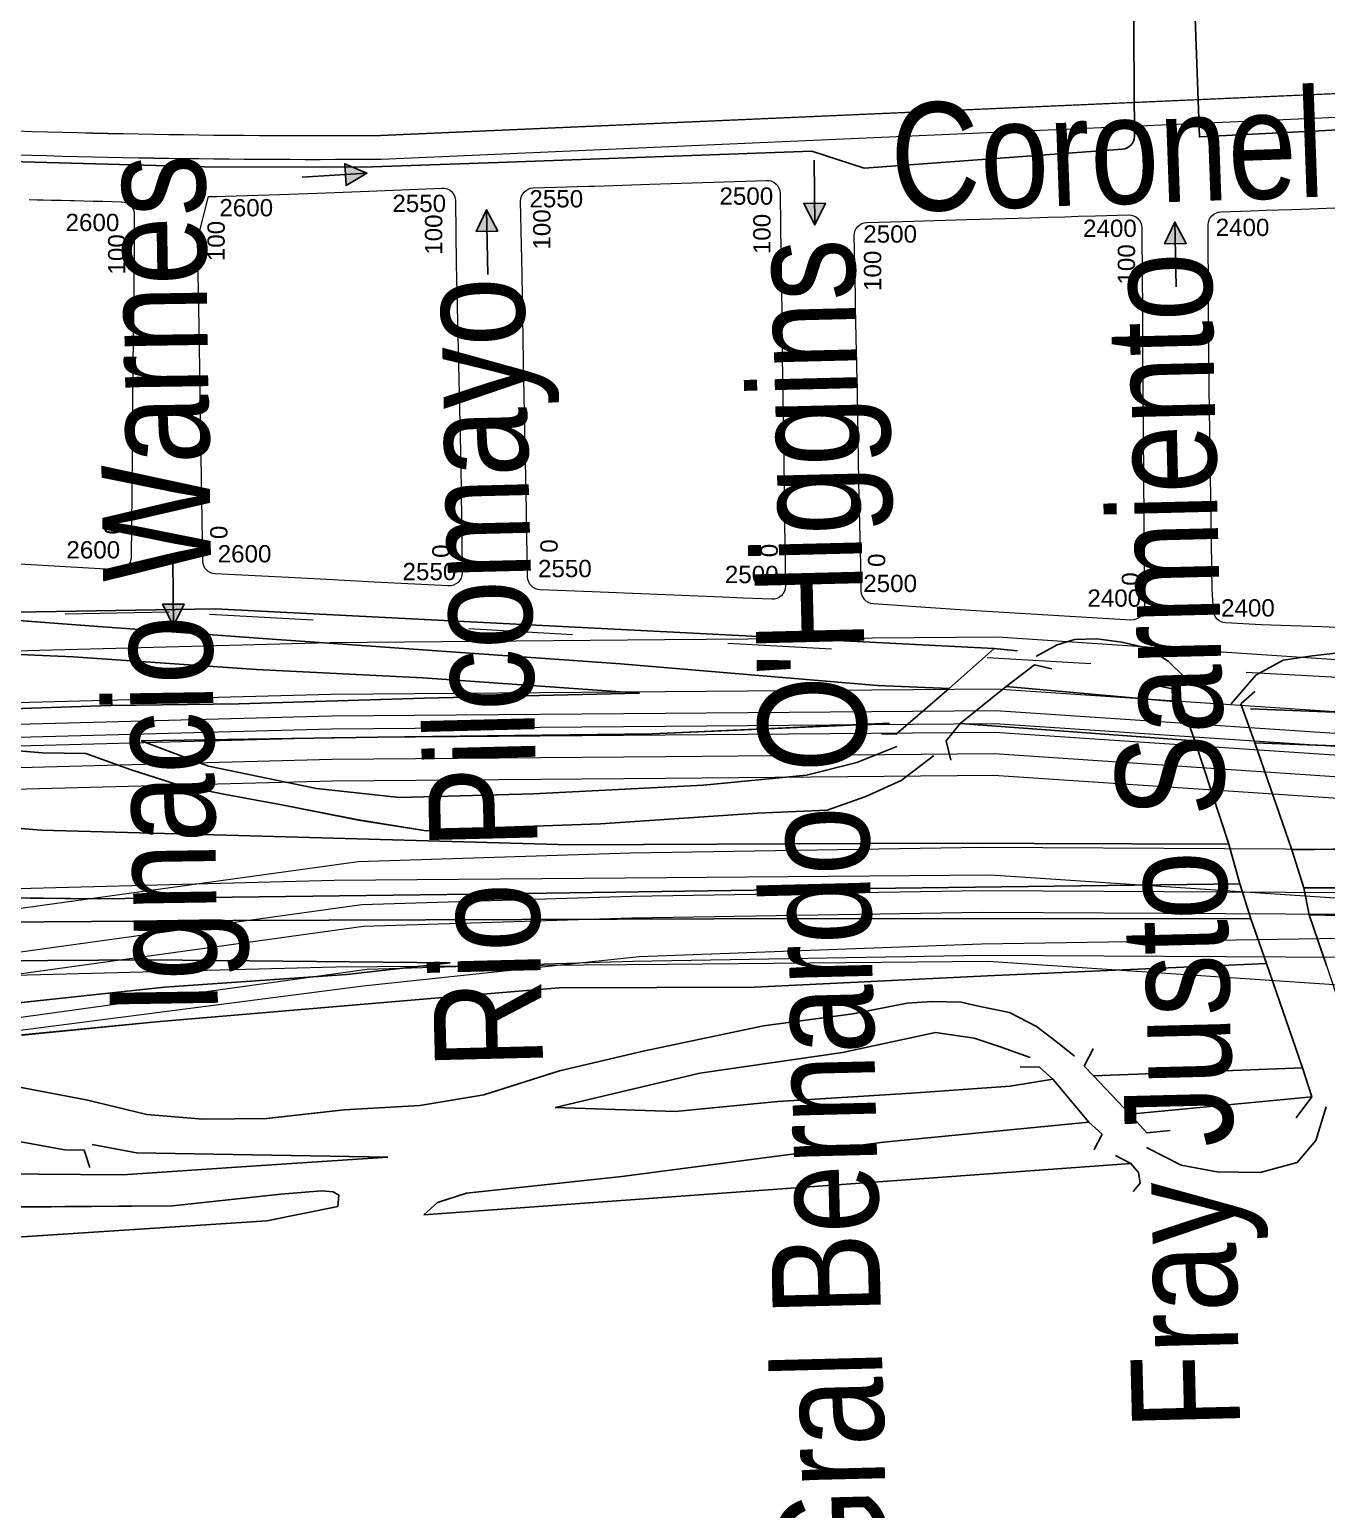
# Model space of a CAD drawing. Header units: millimetres. Extents: x 11558 to 23675, y 49449 to 61482.
# Drawn here: x 18170.7 to 18470.5, y 53173.1 to 53515.2 of the extents above; entities that cross this region are included whole.
import ezdxf

# ---------------------------------------------------------------- set-up
doc = ezdxf.new("R2010")
doc.units = ezdxf.units.MM
doc.linetypes.add('ACAD_ISO03W100', pattern=[30, 12, -18])
for name, color, linetype in [('0. autopistas', 254, 'Continuous'), ('0. plano base - nombres calles', 22, 'Continuous'), ('0. Plano Base - PLANO', 254, 'Continuous'), ('0. Plano base - sentido calles', 253, 'Continuous'), ('0. vias del tren', 252, 'VÍAS'), ('0.BARRIOS - DIVISIÓN', 12, 'ACAD_ISO03W100'), ('7. puesta en valor CC la lucila', 212, 'Continuous'), ('numeración', 7, 'Continuous')]:
    doc.layers.add(name, color=color, linetype=linetype)
for name, color, linetype, true_color in [('Linea 117 ida', 7, 'Continuous', 0x5c5c5c), ('Linea 117 vuelta', 7, 'Continuous', 0xdb0000), ('Linea 15 a Cap', 7, 'Continuous', 0x13f12d), ('Linea 15 a Prov', 7, 'Continuous', 0x077e15), ('Linea 194 ida', 7, 'Continuous', 0x8f148f), ('Linea 194 vuelta', 7, 'Continuous', 0x34dad7), ('Linea 228 ida', 7, 'Continuous', 0x8d6453), ('Linea 228 vuelta', 7, 'Continuous', 0x73a95b), ('Linea 28 ida', 7, 'Continuous', 0x1c825b), ('Linea 28 vuelta', 7, 'Continuous', 0x26cd1d), ('Linea 430', 7, 'Continuous', 0xdb7a0a), ('Linea 57 ida', 7, 'Continuous', 0xf6120e), ('Linea 57 vuelta', 7, 'Continuous', 0x71160a)]:
    doc.layers.add(name, color=color, linetype=linetype, true_color=true_color)
doc.layers.get('7. puesta en valor CC la lucila').off()
doc.styles.get("Standard").update_dxf_attribs({"font": 'arial.ttf'})
doc.linetypes.add('VÍAS', pattern='A,0.15,[130,ltypeshp.shx,S=0.25,R=0,X=0,Y=0],0.15', length=0.3)

# ---------------------------------------------------------------- blocks, each defined once
blk = doc.blocks.new('MANZANAS')
at = {"layer": '0. Plano Base - PLANO', "color": 0, "linetype": 'Continuous', "lineweight": 5}
for p, q in [((5638879.1, 6176993.35), (5638874.1, 6176991.36)), ((5638953.01, 6176900.28), (5638957.01, 6176900.28))]:
    blk.add_line(p, q, dxfattribs=at)
at = {"layer": '0. Plano Base - PLANO', "color": 0, "linetype": 'VÍAS', "lineweight": 5, "ltscale": 4}
for points in [[(5636190.29, 6177920.23), (5636600.65, 6177660.36), (5637085.84, 6177354.16), (5637263.62, 6177241.21), (5637472.82, 6177111), (5637571.49, 6177049.28, 0.034614), (5637743.65, 6176957.49, 0.057202), (5637909.55, 6176905.02, 0.054556), (5638209.99, 6176880.02), (5638294.57, 6176887.04), (5638406.34, 6176909.92, 0.047981), (5638486.75, 6176934.6, 0.010506), (5638593.2, 6176981.47, 0.012553), (5638693.49, 6177031.26), (5639415.11, 6177447.42), (5639833.78, 6177688.18), (5639882.57, 6177713.3), (5639982.37, 6177752.6), (5640325.06, 6177892.29), (5640449.11, 6177927.35), (5640559.38, 6177958.52), (5640687.98, 6177992.86, -0.106625), (5640860.02, 6178001.21, -0.026161), (5640988.08, 6177973.08, -0.026161)], [(5636187.35, 6177915.58), (5636597.71, 6177655.71), (5637082.9, 6177349.51), (5637260.69, 6177236.55), (5637469.91, 6177106.33), (5637568.57, 6177044.61, 0.034614), (5637741.4, 6176952.47, 0.057202), (5637908.5, 6176899.62, 0.054584), (5638210.28, 6176874.52), (5638295.35, 6176881.59), (5638407.44, 6176904.53, 0.047981), (5638488.86, 6176929.52, 0.010506), (5638595.52, 6176976.48, 0.012565), (5638696.14, 6177026.44), (5639417.85, 6177442.65), (5639836.41, 6177683.35), (5639884.84, 6177708.29), (5639984.42, 6177747.49), (5640326.85, 6177887.08), (5640450.61, 6177922.06), (5640560.84, 6177953.22), (5640689.4, 6177987.55, -0.106625), (5640859.12, 6177995.78, -0.026161), (5640986.62, 6177967.77, 0.135104)]]:
    blk.add_lwpolyline(points, format="xyb", dxfattribs=at)
at = {"layer": '0. Plano Base - PLANO', "color": 0}
for points in [[(5638843.89, 6177149.69), (5638861.66, 6177118.21), (5638926.59, 6177156.2), (5638966.18, 6177179.37), (5639048.66, 6177227.32), (5639148.37, 6177284.35), (5639189.9, 6177307.67, -0.437437), (5639197.53, 6177305.2, -1.087752)], [(5638832.17, 6177141.93), (5638848.25, 6177111.44, -0.394409), (5638847.17, 6177107.49), (5638796.24, 6177076.1), (5638783.71, 6177073.98), (5638720.52, 6177038.26), (5638693.27, 6177022.89), (5638660.76, 6177006.06), (5638597.62, 6176975.43), (5638526.88, 6176942.96), (5638461.06, 6176916.32), (5638425.71, 6176905.12), (5638376.37, 6176894.68), (5638310.53, 6176867.67, -0.352767), (5638306.92, 6176868.74), (5638282.8, 6176903.74, -0.557495), (5638284.85, 6176908.41), (5638347.53, 6176919.5), (5638390.25, 6176933.25)]]:
    blk.add_lwpolyline(points, format="xyb", dxfattribs=at)
at = {"layer": '0. Plano Base - PLANO', "color": 0, "linetype": 'Continuous', "lineweight": 5}
for points in [[(5639473.33, 6177224.27), (5639471.33, 6177229.28), (5639427.31, 6177206.82), (5639381.29, 6177184.86), (5639332.26, 6177159.91), (5639184.19, 6177086.06), (5639145.17, 6177067.09), (5639098.65, 6177044.14), (5639052.13, 6177020.18), (5639011.11, 6177000.22), (5638986.1, 6176987.25), (5638963.08, 6176975.27)], [(5639477.32, 6177214.77), (5639473.33, 6177224.27), (5639413.3, 6177194.83), (5639341.26, 6177156.9), (5639270.23, 6177122.47), (5639197.19, 6177085.04), (5639142.16, 6177058.1), (5639079.13, 6177025.66), (5639023.61, 6176998.21), (5638967.08, 6176970.27)], [(5638990.62, 6177014.24), (5638996.12, 6177013.24), (5639000.12, 6177014.23), (5639007.12, 6177015.23), (5639021.13, 6177020.21), (5639040.14, 6177029.2), (5639095.16, 6177056.14), (5639158.19, 6177084.08), (5639104.16, 6177056.13), (5639053.14, 6177031.18), (5638998.11, 6177004.24), (5638956.59, 6176981.78)], [(5638928.61, 6177005.3), (5638930.62, 6177013.8), (5638934.63, 6177019.8), (5638940.13, 6177023.79), (5638944.63, 6177026.79), (5638950.13, 6177027.78), (5638956.64, 6177028.78), (5638961.13, 6177027.77)], [(5638958.13, 6177023.27), (5638960.63, 6177025.27), (5638968.13, 6177022.77), (5638933.11, 6177006.3)], [(5638988.12, 6177011.25), (5638987.12, 6177016.25), (5638978.63, 6177019.25), (5638937.61, 6176999.79), (5638956.59, 6176981.78), (5638963.08, 6176975.27), (5638967.08, 6176970.27), (5638976.07, 6176961.76), (5638993.55, 6176944.74), (5638998.05, 6176940.24), (5639004.05, 6176940.23)], [(5638883.6, 6176994.35), (5638886.61, 6176998.84), (5638889.61, 6177001.84), (5638894.11, 6177004.34), (5638899.61, 6177006.33), (5638905.62, 6177007.83), (5638911.11, 6177007.32), (5638916.11, 6177005.82)], [(5638932.12, 6177010.3), (5638930.61, 6177006.3), (5638937.61, 6176999.79)], [(5638912.11, 6177001.32), (5638915.61, 6177002.32), (5638918.11, 6177000.31)], [(5638925.1, 6176993.81), (5638918.11, 6177000.31), (5638880.59, 6176984.85)], [(5638652, 6176885.07), (5638686.01, 6176899.54), (5638723.03, 6176915.5), (5638799.06, 6176948.43), (5638854.08, 6176971.38), (5638869.09, 6176978.36), (5638874.1, 6176991.36), (5638710.03, 6176916.52), (5638652, 6176885.07), (5638634.49, 6176875.59), (5638622.98, 6176869.6), (5638590.46, 6176853.63)], [(5638888.1, 6176993.34), (5638884.1, 6176992.35), (5638880.59, 6176984.85), (5638875.08, 6176972.36), (5638874.08, 6176967.36), (5638877.07, 6176963.85)], [(5638943.08, 6176976.29), (5638925.1, 6176993.81), (5638875.08, 6176972.36)], [(5638869.09, 6176978.36), (5638863.07, 6176963.37), (5638860.07, 6176961.87)], [(5638949.58, 6176969.28), (5638943.08, 6176976.29), (5638883.05, 6176945.35), (5638808.02, 6176905.92), (5638738.98, 6176872.49), (5638697.96, 6176852.53), (5638691.96, 6176850.03), (5638684.96, 6176848.54), (5638656.95, 6176841.57), (5638645.95, 6176840.58), (5638634.94, 6176831.59), (5638668.95, 6176839.06), (5638671.95, 6176834.55), (5638638.93, 6176817.09), (5638592.9, 6176791.63), (5638550.88, 6176769.67), (5638491.85, 6176738.73)], [(5638955.57, 6176963.28), (5638949.58, 6176969.28), (5638874.04, 6176928.86), (5638799, 6176888.43), (5638716.96, 6176844.51), (5638625.91, 6176798.6), (5638569.88, 6176767.65), (5638515.85, 6176739.7)], [(5638963.56, 6176955.77), (5638955.57, 6176963.28), (5638865.03, 6176916.37), (5638746.97, 6176854.48), (5638663.92, 6176810.56), (5638591.39, 6176772.63), (5638528.85, 6176739.69)], [(5638860.57, 6176964.87), (5638813.05, 6176937.42), (5638757.02, 6176907.47), (5638708.99, 6176881.52), (5638725.49, 6176883.5), (5638750, 6176890.48), (5638768.01, 6176897.46), (5638795.02, 6176912.43), (5638829.04, 6176932.4), (5638849.05, 6176945.38), (5638858.06, 6176953.37), (5638864.57, 6176960.87)], [(5638873.07, 6176962.86), (5638869.06, 6176954.36), (5638863.56, 6176947.37), (5638857.05, 6176940.37), (5638843.04, 6176932.39), (5638812.02, 6176913.42), (5638789.01, 6176900.44), (5638777, 6176893.45), (5638762, 6176888.47), (5638744.99, 6176883.48), (5638731.99, 6176879.49), (5638721.49, 6176876.51), (5638709.99, 6176874.52), (5638698.98, 6176873.03), (5638689.98, 6176868.54), (5638680.48, 6176864.54), (5638671.97, 6176860.55), (5638664.97, 6176858.06), (5638659.96, 6176853.56)], [(5638982.05, 6176938.25), (5638963.56, 6176955.77), (5638909.03, 6176924.32), (5638861.01, 6176896.37), (5638820.99, 6176875.41), (5638800.47, 6176862.43), (5638771.96, 6176844.46), (5638741.94, 6176825.49), (5638715.92, 6176808.51), (5638695.91, 6176793.53)], [(5638509.92, 6176802.71), (5638558.94, 6176827.66), (5638599.96, 6176850.62), (5638636.98, 6176868.59), (5638686, 6176891.54), (5638725.02, 6176908.5), (5638760.03, 6176924.47), (5638806.05, 6176944.42), (5638762.53, 6176920.47), (5638725.01, 6176899.5), (5638699, 6176885.53), (5638682.99, 6176876.54), (5638659.97, 6176863.56), (5638639.96, 6176847.58), (5638621.94, 6176832.6), (5638601.93, 6176817.12), (5638590.92, 6176807.63), (5638571.91, 6176795.65)], [(5638987.04, 6176933.25), (5638982.05, 6176938.25), (5638940.02, 6176914.29), (5638951.52, 6176910.28), (5638957.02, 6176908.28), (5638961.52, 6176911.27)], [(5638986.04, 6176927.25), (5638987.04, 6176933.25), (5638951.52, 6176910.28)], [(5638958.52, 6176905.27), (5638967.52, 6176905.27), (5638975.52, 6176907.76), (5638984.52, 6176912.25), (5638991.03, 6176918.24), (5638992.53, 6176924.74), (5638991.04, 6176932.74)], [(5638937.03, 6176919.8), (5638937.03, 6176915.3), (5638940.02, 6176914.29)], [(5638934.03, 6176916.3), (5638929.03, 6176917.3), (5638923.03, 6176918.31), (5638916.03, 6176918.32), (5638909.03, 6176916.32), (5638905.03, 6176915.33), (5638899.02, 6176912.33), (5638894.02, 6176909.34), (5638884.01, 6176901.35), (5638867, 6176889.36), (5638844.98, 6176871.38), (5638829.97, 6176858.4), (5638816.96, 6176845.41), (5638804.95, 6176836.42), (5638789.94, 6176827.44), (5638774.93, 6176817.45), (5638761.92, 6176810.47), (5638749.92, 6176805.48), (5638735.91, 6176801.99), (5638720.91, 6176797.51), (5638716.91, 6176796.51)], [(5638925.02, 6176911.31), (5638918.02, 6176910.31), (5638911.52, 6176909.32), (5638903.02, 6176906.33), (5638886, 6176892.34), (5638858.98, 6176872.87), (5638832.96, 6176850.4), (5638857.97, 6176862.37), (5638877.99, 6176875.35), (5638904.5, 6176891.33), (5638924.01, 6176903.31), (5638932.02, 6176909.3), (5638944.01, 6176904.29)], [(5638924.02, 6176908.31), (5638928.02, 6176910.3), (5638932.02, 6176909.3)], [(5638948.01, 6176899.28), (5638948.01, 6176903.28), (5638944.01, 6176904.29), (5638903.99, 6176878.33), (5638853.96, 6176843.38), (5638823.94, 6176823.41), (5638818.93, 6176818.41), (5638817.43, 6176814.41), (5638957.01, 6176900.28), (5638959.51, 6176899.27), (5638961.01, 6176897.27), (5638960.51, 6176894.77)], [(5638635.4, 6176782.59), (5638638.89, 6176780.59), (5638650.9, 6176783.07), (5638675.9, 6176790.55), (5638703.92, 6176809.52), (5638739.95, 6176833.49), (5638775.97, 6176855.45), (5638795.98, 6176868.93), (5638733.95, 6176837.49), (5638682.92, 6176810.54), (5638615.89, 6176776.11), (5638558.86, 6176744.66), (5638510.84, 6176720.71)], [(5638565.81, 6176698.66), (5638608.83, 6176717.61), (5638640.85, 6176734.58), (5638678.87, 6176753.55), (5638717.89, 6176773.51), (5638751.4, 6176790.48), (5638775.92, 6176805.45), (5638803.93, 6176822.42), (5638751.91, 6176796.48), (5638741.91, 6176793.49)], [(5638527.79, 6176673.69), (5638581.81, 6176698.64), (5638629.83, 6176718.59), (5638682.86, 6176744.54), (5638731.89, 6176771.99), (5638764.9, 6176789.46), (5638785.92, 6176803.44), (5638793.92, 6176808.43), (5638796.42, 6176809.43), (5638797.92, 6176809.43), (5638798.92, 6176806.93), (5638785.91, 6176796.44), (5638691.85, 6176739.53), (5638611.81, 6176689.61), (5638576.79, 6176673.65)], [(5638743.9, 6176788.48), (5638740.9, 6176791.49), (5638736.9, 6176789.49), (5638720.9, 6176784.51), (5638701.89, 6176781.52), (5638675.89, 6176777.55), (5638669.89, 6176776.56), (5638654.89, 6176772.57), (5638649.89, 6176772.07), (5638614.86, 6176745.61), (5638581.84, 6176722.64), (5638549.32, 6176703.67)]]:
    blk.add_lwpolyline(points, dxfattribs=at)
for points in [[(5638946.49, 6177034.18), (5638939.04, 6177030.77), (5638932.6, 6177027.71), (5638926.31, 6177024.72), (5638918.84, 6177021.31, -0.381798), (5638915.02, 6177022.5), (5638912.46, 6177026.76), (5638904.86, 6177040.91), (5638900.1, 6177049.78), (5638895.23, 6177058.85), (5638890.51, 6177067.63), (5638885.88, 6177076.25), (5638881.23, 6177085.01), (5638872.83, 6177101.1, -0.404472), (5638874.02, 6177105.1), (5638880.1, 6177108.53), (5638883.08, 6177110.22), (5638888.32, 6177113.18), (5638891.99, 6177115.26), (5638900.38, 6177120)], [(5638628.26, 6176980.66), (5638629.94, 6176981.48), (5638631.21, 6176982.1), (5638632.88, 6176982.92), (5638634.89, 6176983.9), (5638636.85, 6176984.86), (5638637.65, 6176985.25), (5638641.56, 6176987.17), (5638643.58, 6176988.15), (5638647.48, 6176990.06, -0.409731), (5638651.47, 6176988.72), (5638655.16, 6176981.47), (5638657.86, 6176976.16), (5638662.16, 6176967.7), (5638667.03, 6176958.11), (5638671.47, 6176949.39), (5638673.34, 6176945.7), (5638673.82, 6176944.75), (5638674.48, 6176943.45), (5638676.11, 6176940.25), (5638680.58, 6176931.45), (5638687.32, 6176918.18, -0.428415), (5638685.88, 6176914.09), (5638662.71, 6176903.69)]]:
    blk.add_lwpolyline(points, format="xyb", dxfattribs=at)
for points in [[(5638849.61, 6176989.89), (5638844.53, 6176987.67, -0.389061), (5638840.7, 6176988.98), (5638838.15, 6176993.65), (5638837.78, 6176994.34), (5638833.26, 6177002.57), (5638828.58, 6177011.17), (5638823.66, 6177020.23), (5638818.93, 6177028.94), (5638814.26, 6177037.54), (5638809.29, 6177046.64), (5638808.02, 6177048.99), (5638801.38, 6177061.18, -0.411516), (5638802.55, 6177065.24), (5638809.74, 6177069.24), (5638822.75, 6177076.48), (5638835.72, 6177083.7), (5638839.15, 6177085.61), (5638842.54, 6177087.5), (5638845.24, 6177089), (5638848.74, 6177090.95), (5638855.41, 6177094.66, -0.420613), (5638859.52, 6177093.44), (5638865.41, 6177082.3), (5638867.62, 6177078.12), (5638872.22, 6177069.42), (5638876.87, 6177060.6), (5638881.7, 6177051.47), (5638900.49, 6177015.91, -0.433456), (5638899.07, 6177011.77), (5638872.19, 6176999.74), (5638864.02, 6176996.18), (5638855.6, 6176992.5)], [(5638730.44, 6177036.74), (5638741.71, 6177043.07), (5638742.75, 6177043.65), (5638744.78, 6177044.79), (5638753.97, 6177049.95), (5638777.52, 6177063.17, -0.419624), (5638781.63, 6177061.97), (5638785.22, 6177055.28), (5638788.05, 6177050.02), (5638790.02, 6177046.36), (5638794.71, 6177037.61), (5638799.41, 6177028.87), (5638804.19, 6177019.98), (5638808.88, 6177011.26), (5638813.6, 6177002.47), (5638815.36, 6176999.19), (5638824.63, 6176981.94, -0.430355), (5638823.26, 6176977.81), (5638817.21, 6176974.97), (5638812.86, 6176972.93), (5638799.22, 6176966.54), (5638785.57, 6176960.14), (5638774.68, 6176955.04, -0.396877), (5638770.77, 6176956.32), (5638761.29, 6176973.77), (5638756.52, 6176982.55), (5638746.96, 6177000.13), (5638742.08, 6177009.12), (5638737.37, 6177017.79), (5638735.76, 6177020.76), (5638729.27, 6177032.69, -0.410233)], [(5638715.87, 6177025.82), (5638722.76, 6177012.93), (5638724.31, 6177010.03), (5638729.07, 6177001.33), (5638733.91, 6176992.57), (5638738.85, 6176983.64), (5638743.66, 6176974.91), (5638745.01, 6176972.4), (5638748.36, 6176966.17), (5638753.18, 6176957.12), (5638756.86, 6176950.19, -0.432603), (5638755.46, 6176946.05), (5638739.79, 6176938.93), (5638731.14, 6176934.99), (5638721.77, 6176930.72), (5638706.31, 6176923.67, -0.394605), (5638702.43, 6176924.98), (5638695.68, 6176937.48), (5638686.18, 6176955.06), (5638681.35, 6176963.99), (5638676.59, 6176972.82), (5638667.12, 6176990.35), (5638664.76, 6177000.37), (5638666.41, 6177001.29), (5638668.15, 6177002.27), (5638679.05, 6177008.38), (5638684.78, 6177011.59), (5638688.42, 6177013.63), (5638691.91, 6177015.63), (5638697.06, 6177018.58), (5638711.73, 6177027.01, -0.423148)]]:
    blk.add_lwpolyline(points, format="xyb", close=True, dxfattribs=at)

msp = doc.modelspace()

# ---------------------------------------------------------------- hatches: boundary and pattern name
at = {"layer": '0. Plano base - sentido calles', "linetype": 'Continuous', "lineweight": 25, "ltscale": 2, "true_color": 0x1a1a1a}
h = msp.add_hatch(color=250, dxfattribs=at)
h.dxf.hatch_style = 1
h.paths.add_polyline_path([(18248.67, 53482.02), (18243.53, 53484.21), (18243.68, 53481.71)])
h.paths.add_polyline_path([(18248.67, 53482.02), (18243.68, 53481.71), (18243.83, 53479.22)])
h = msp.add_hatch(color=250, dxfattribs=at)
h.dxf.hatch_style = 1
h.paths.add_polyline_path([(18276.31, 53473.59), (18273.91, 53468.53), (18276.41, 53468.59)])
h.paths.add_polyline_path([(18276.31, 53473.59), (18276.41, 53468.59), (18278.91, 53468.64)])
h = msp.add_hatch(color=250, dxfattribs=at)
h.dxf.hatch_style = 1
h.paths.add_polyline_path([(18352.17, 53470.06), (18354.63, 53475.08), (18352.13, 53475.06)])
h.paths.add_polyline_path([(18352.17, 53470.06), (18352.13, 53475.06), (18349.63, 53475.04)])
h = msp.add_hatch(color=250, dxfattribs=at)
h.dxf.hatch_style = 1
h.paths.add_polyline_path([(18435.44, 53470.75), (18433.04, 53465.69), (18435.54, 53465.75)])
h.paths.add_polyline_path([(18435.44, 53470.75), (18435.54, 53465.75), (18438.04, 53465.8)])
h = msp.add_hatch(color=250, dxfattribs=at)
h.dxf.hatch_style = 1
h.paths.add_polyline_path([(18203.93, 53377.4), (18206.38, 53382.42), (18203.88, 53382.4)])
h.paths.add_polyline_path([(18203.93, 53377.4), (18203.88, 53382.4), (18201.38, 53382.38)])

# ---------------------------------------------------------------- linework, layer by layer
at = {"layer": '0. autopistas'}
for p, q in [((18213.56, 53381.34), (18147.56, 53380.19)), ((18393.65, 53372.11), (18213.56, 53381.34)), ((18184.42, 53377.35), (18147.56, 53380.19)), ((18224.62, 53374.45), (18184.42, 53377.35)), ((18307.27, 53368.61), (18224.62, 53374.45)), ((18408.21, 53372.99), (18412.25, 53374.26)), ((18412.25, 53374.26), (18417.4, 53374.4)), ((18417.4, 53374.4), (18423.2, 53373.64)), ((18423.2, 53373.64), (18429.21, 53372.2)), ((18126.64, 53372.49), (18180.72, 53370.25)), ((18180.72, 53370.25), (18223.16, 53367.32)), ((18393.65, 53372.11), (18383.22, 53362.89)), ((18399.01, 53371.58), (18393.65, 53372.11)), ((18403.47, 53370.38), (18408.21, 53372.99)), ((18429.21, 53372.2), (18433.86, 53369.21)), ((18460.48, 53369.44), (18467.2, 53370.45)), ((18467.2, 53370.45), (18472.58, 53371.03)), ((18223.16, 53367.32), (18261.6, 53365.34)), ((18366.68, 53363.61), (18307.27, 53368.61)), ((18402.99, 53368.38), (18396.42, 53363.34)), ((18407, 53367.42), (18402.99, 53368.38)), ((18433.86, 53369.21), (18437.6, 53365.57)), ((18454.16, 53365.97), (18460.48, 53369.44)), ((18261.6, 53365.34), (18311.63, 53361.83)), ((18383.22, 53362.89), (18366.68, 53363.61)), ((18431.98, 53363.43), (18435.54, 53362.7)), ((18448.46, 53359.35), (18454.16, 53365.97)), ((18261.97, 53360.64), (18219.01, 53359.34)), ((18311.63, 53361.83), (18261.97, 53360.64)), ((18383.22, 53362.89), (18370.97, 53352.36)), ((18396.42, 53363.34), (18385.77, 53354.8)), ((18436.84, 53359.77), (18396.42, 53363.34)), ((18435.54, 53362.7), (18436.84, 53359.77)), ((18453.87, 53362.17), (18450.7, 53359.32)), ((18171.13, 53358.34), (18144.73, 53357.43)), ((18189.48, 53358.93), (18171.13, 53358.34)), ((18219.01, 53359.34), (18189.48, 53358.93)), ((18436.84, 53359.77), (18440.04, 53350.77)), ((18450.7, 53359.32), (18453.9, 53350.32)), ((18491.58, 53356.63), (18452.91, 53358.16)), ((18369.44, 53354.84), (18314.61, 53352.39)), ((18385.77, 53354.8), (18382.57, 53350.82)), ((18440.04, 53350.77), (18385.77, 53354.8)), ((18251.08, 53351.65), (18196.5, 53350.76)), ((18196.5, 53350.76), (18212.06, 53344.91)), ((18314.61, 53352.39), (18251.08, 53351.65)), ((18370.97, 53352.36), (18367.61, 53352.41)), ((18382.57, 53350.82), (18383.61, 53346.33)), ((18440.04, 53350.77), (18447.92, 53326.94)), ((18499.27, 53348.68), (18453.9, 53350.32)), ((18453.9, 53350.32), (18462.44, 53325.58)), ((18173.65, 53348.01), (18163.37, 53348.85)), ((18183.71, 53347.84), (18173.65, 53348.01)), ((18194.16, 53344.09), (18183.71, 53347.84)), ((18361.91, 53345.8), (18371.14, 53349.45)), ((18379.6, 53347.3), (18372.13, 53341.6)), ((18205.28, 53340.55), (18194.16, 53344.09)), ((18212.06, 53344.91), (18237.02, 53339.81)), ((18326.49, 53340.57), (18350.23, 53342.86)), ((18350.23, 53342.86), (18361.91, 53345.8)), ((18215.98, 53338.36), (18205.28, 53340.55)), ((18237.02, 53339.81), (18256.22, 53337.7)), ((18287.1, 53338.53), (18326.49, 53340.57)), ((18372.13, 53341.6), (18364.02, 53337.94)), ((18229.36, 53335.91), (18215.98, 53338.36)), ((18256.22, 53337.7), (18287.1, 53338.53)), ((18364.02, 53337.94), (18355.02, 53334.73)), ((18246.74, 53332.49), (18229.36, 53335.91)), ((18338.91, 53334.1), (18302.64, 53331.57)), ((18355.02, 53334.73), (18338.91, 53334.1)), ((18173.35, 53330.12), (18166.87, 53330.67)), ((18218.95, 53328.92), (18173.35, 53330.12)), ((18262.36, 53329.99), (18246.74, 53332.49)), ((18276.23, 53330.66), (18262.36, 53329.99)), ((18302.64, 53331.57), (18276.23, 53330.66)), ((18295.63, 53326.76), (18218.95, 53328.92)), ((18380.39, 53327.15), (18295.63, 53326.76)), ((18447.92, 53326.94), (18380.39, 53327.15)), ((18447.92, 53326.94), (18450.46, 53317.73)), ((18509.64, 53326.37), (18462.44, 53325.58)), ((18462.44, 53325.58), (18465.2, 53316.81)), ((18186.51, 53314.25), (18084.55, 53315.48)), ((18364.79, 53316.68), (18279.56, 53315.4)), ((18450.46, 53317.73), (18364.79, 53316.68)), ((18450.46, 53317.73), (18453.01, 53309.63)), ((18491.14, 53316.83), (18465.2, 53316.81)), ((18465.2, 53316.81), (18466.44, 53310.53)), ((18279.56, 53315.4), (18186.51, 53314.25)), ((18217.73, 53309.26), (18123.8, 53308.57)), ((18351.03, 53309.75), (18217.73, 53309.26)), ((18453.01, 53309.63), (18351.03, 53309.75)), ((18453.01, 53309.63), (18456.64, 53299.29)), ((18529.48, 53309.27), (18466.44, 53310.53)), ((18466.44, 53310.53), (18470.5, 53298.83)), ((18198.35, 53300.19), (18140.65, 53299.8)), ((18267.89, 53299.49), (18198.35, 53300.19)), ((18243.92, 53296.75), (18267.89, 53299.49)), ((18456.64, 53299.29), (18393.75, 53296.52)), ((18456.64, 53299.29), (18464.96, 53275.22)), ((18201.83, 53293.87), (18243.92, 53296.75)), ((18393.75, 53296.52), (18338.24, 53293.86)), ((18158.81, 53289.21), (18201.83, 53293.87)), ((18268.88, 53291.65), (18235.29, 53288.84)), ((18293.07, 53293.71), (18268.88, 53291.65)), ((18338.24, 53293.86), (18293.07, 53293.71)), ((18235.29, 53288.84), (18199.9, 53285.85)), ((18373.52, 53290.14), (18360.95, 53287.67)), ((18379.34, 53290.5), (18373.52, 53290.14)), ((18386.05, 53290.39), (18379.34, 53290.5)), ((18390.06, 53289.42), (18386.05, 53290.39)), ((18397.19, 53287.97), (18390.06, 53289.42)), ((18199.9, 53285.85), (18168.99, 53282.78)), ((18340.33, 53284.88), (18312.51, 53279.07)), ((18360.95, 53287.67), (18340.33, 53284.88)), ((18403.4, 53284.73), (18397.19, 53287.97)), ((18408.26, 53281.07), (18403.4, 53284.73)), ((18380.11, 53283.33), (18358.57, 53278.76)), ((18389.04, 53282.06), (18380.11, 53283.33)), ((18395.27, 53279.95), (18389.04, 53282.06)), ((18312.51, 53279.07), (18293.2, 53274.47)), ((18358.57, 53278.76), (18325.62, 53273.94)), ((18401.94, 53277.6), (18395.27, 53279.95)), ((18412.23, 53277.88), (18408.26, 53281.07)), ((18416.51, 53279.6), (18414.43, 53275.6)), ((18293.2, 53274.47), (18275.66, 53268.95)), ((18399.66, 53275.4), (18404.14, 53275.33)), ((18404.14, 53275.33), (18407.22, 53272.59)), ((18414.43, 53275.6), (18416.63, 53273.33)), ((18464.96, 53275.22), (18416.63, 53273.33)), ((18464.96, 53275.22), (18467.09, 53268.47)), ((18325.62, 53273.94), (18292.16, 53265.99)), ((18397.35, 53270.97), (18407.22, 53272.59)), ((18407.22, 53272.59), (18415.56, 53262.61)), ((18416.63, 53273.33), (18424.98, 53264.47)), ((18183.73, 53267.78), (18168.35, 53270.72)), ((18197.76, 53264.42), (18183.73, 53267.78)), ((18275.66, 53268.95), (18260.86, 53266.51)), ((18343.62, 53267.38), (18374.52, 53269.33)), ((18374.52, 53269.33), (18397.35, 53270.97)), ((18467.09, 53268.47), (18424.98, 53264.47)), ((18467.09, 53268.47), (18463.43, 53263.61)), ((18210.72, 53263.31), (18197.76, 53264.42)), ((18243.4, 53265.45), (18225.48, 53263.51)), ((18260.86, 53266.51), (18243.4, 53265.45)), ((18292.16, 53265.99), (18319.88, 53265.09)), ((18319.88, 53265.09), (18343.62, 53267.38)), ((18424.98, 53264.47), (18428.93, 53260.16)), ((18468.04, 53258.4), (18470.41, 53266.18)), ((18225.48, 53263.51), (18210.72, 53263.31)), ((18415.56, 53262.61), (18368.07, 53258.03)), ((18415.56, 53262.61), (18418.64, 53259.88)), ((18428.93, 53260.16), (18434.31, 53260.74)), ((18162.34, 53259.19), (18178.84, 53256.23)), ((18195.38, 53255.51), (18185.12, 53257.47)), ((18368.07, 53258.03), (18307.56, 53250.08)), ((18418.64, 53259.88), (18416.79, 53256.33)), ((18463.71, 53253.32), (18468.04, 53258.4)), ((18178.84, 53256.23), (18183.31, 53256.16)), ((18183.31, 53256.16), (18184.59, 53252.11)), ((18253.51, 53254.55), (18195.38, 53255.51)), ((18220.82, 53252.41), (18253.51, 53254.55)), ((18421.69, 53254.91), (18425.24, 53253.06)), ((18428.88, 53256.8), (18436.86, 53252.65)), ((18154.6, 53250.81), (18192.16, 53250.42)), ((18192.16, 53250.42), (18220.82, 53252.41)), ((18425.24, 53253.06), (18261.79, 53241.22)), ((18425.24, 53253.06), (18426.99, 53251.02)), ((18426.99, 53251.02), (18427.4, 53248.55)), ((18436.86, 53252.65), (18445.11, 53251.17)), ((18445.11, 53251.17), (18455.17, 53251)), ((18455.17, 53251), (18463.71, 53253.32)), ((18307.56, 53250.08), (18271.71, 53246.2)), ((18427.4, 53248.55), (18425.8, 53246.57)), ((18203.68, 53243.3), (18228.77, 53246.01)), ((18228.77, 53246.01), (18238.17, 53246.75)), ((18238.17, 53246.75), (18240.85, 53246.49)), ((18240.85, 53246.49), (18242.18, 53245.79)), ((18242.18, 53245.79), (18241.92, 53243.11)), ((18264.97, 53244.08), (18261.79, 53241.22)), ((18271.71, 53246.2), (18264.97, 53244.08)), ((18166.32, 53243.02), (18203.68, 53243.3)), ((18241.92, 53243.11), (18225.54, 53239.81)), ((18225.54, 53239.81), (18115.84, 53232.67))]:
    msp.add_line(p, q, dxfattribs=at)
at = {"layer": '0. Plano base - sentido calles', "color": 250, "linetype": 'Continuous', "lineweight": 25, "ltscale": 2, "true_color": 0x1a1a1a}
for points in [[(18233.7, 53481.1), (18248.67, 53482.02), (18243.83, 53479.22), (18243.53, 53484.21), (18248.67, 53482.02)], [(18352.04, 53485.06), (18352.17, 53470.06), (18349.63, 53475.04), (18354.63, 53475.08), (18352.17, 53470.06)], [(18276.63, 53458.59), (18276.31, 53473.59), (18278.91, 53468.64), (18273.91, 53468.53), (18276.31, 53473.59)], [(18435.76, 53455.75), (18435.44, 53470.75), (18438.04, 53465.8), (18433.04, 53465.69), (18435.44, 53470.75)], [(18203.8, 53392.4), (18203.93, 53377.4), (18201.38, 53382.38), (18206.38, 53382.42), (18203.93, 53377.4)]]:
    msp.add_lwpolyline(points, dxfattribs=at)
at = {"layer": '0. vias del tren', "color": 252, "lineweight": 13, "ltscale": 2}
for points in [[(16440.33, 55433.7), (16684.66, 55013.9), (16974.05, 54518.5), (17079.73, 54336.31), (17205.34, 54124.31), (17264.44, 54024.05, 0.034614), (17374.9, 53863.23, 0.057202), (17497.92, 53740.19, 0.054556), (17753, 53579.49), (17831.29, 53546.72), (17941.03, 53515.5, 0.047981), (18023.76, 53500.33, 0.010506), (18139.83, 53492.84, 0.012553), (18251.78, 53490.79), (19083.99, 53527.39), (19566.52, 53548.02), (19621.39, 53547.82), (19728.07, 53536.67), (20096.57, 53502.64), (20222.82, 53476.57), (20335.04, 53453.39), (20464.99, 53424.58, -0.106625), (20621.5, 53352.67, -0.026161), (20722.17, 53268.66, -0.026161)], [(16435.57, 55430.93), (16679.91, 55011.13), (16969.3, 54515.73), (17074.98, 54333.52), (17200.61, 54121.51), (17259.7, 54021.26, 0.034614), (17370.59, 53859.81, 0.057202), (17494.5, 53735.88, 0.054584), (17750.73, 53574.47), (17829.47, 53541.52), (17939.52, 53510.21, 0.047981), (18023.3, 53494.85, 0.010506), (18139.59, 53487.34, 0.012565), (18251.92, 53485.29), (19084.23, 53521.9), (19566.63, 53542.52), (19621.1, 53542.32), (19727.53, 53531.2), (20095.76, 53497.2), (20221.71, 53471.18), (20333.89, 53448.01), (20463.8, 53419.21, -0.106625), (20618.2, 53348.27, -0.026161), (20718.43, 53264.63, 0.135104)]]:
    msp.add_lwpolyline(points, format="xyb", dxfattribs=at)
at = {"layer": '0.BARRIOS - DIVISIÓN', "color": 14, "lineweight": 18, "ltscale": 2}
msp.add_lwpolyline([(19746.68, 55789.02), (19726.12, 55476.55), (19705.29, 55342.21), (19682.91, 54948.63), (19661.94, 54643.15), (19640.4, 54304.03), (19607.91, 53959.65), (19567.75, 53570.63), (19550.03, 53389.45), (19077.25, 53357.53), (18962.05, 53342.81), (18817.78, 53351.07), (18595.68, 53358.57), (18202.92, 53380.53), (17765.7, 53372.91), (17659.73, 53390.45), (17637.92, 53679.7), (17639.89, 53799.72), (17625.59, 53940.22), (17597.55, 54075.9), (17579.24, 54125.09), (17580.44, 54241.86), (17585.92, 54374.44), (17552.48, 55699.13)], dxfattribs=at)
at = {"layer": 'Linea 117 ida', "lineweight": 15}
msp.add_lwpolyline([(18877.19, 53361.74), (18770.35, 53364.6), (18678.3, 53366.54), (18567.06, 53368.49), (18502.78, 53367.52), (18394.42, 53374.76), (18317.43, 53374.12), (18240.14, 53373.48), (18102.99, 53369.86), (17914.36, 53350.56), (17767.89, 53348.04), (17477.23, 53346.4), (17315.6, 53352.99), (17145.51, 53348.79), (17024.63, 53329.77), (16955.93, 53309), (16833.1, 53226.8), (16693.51, 53088.07), (16519.32, 52930.65)], dxfattribs=at)
at = {"layer": 'Linea 117 vuelta', "lineweight": 15}
msp.add_lwpolyline([(18877.03, 53286.72), (18768.56, 53289.62), (18676.85, 53291.55), (18566.97, 53293.48), (18500.84, 53292.48), (18392.23, 53299.74), (18318.06, 53299.12), (18241.44, 53298.49), (18107.8, 53294.96), (17918.83, 53275.62), (17768.75, 53273.04), (17475.92, 53271.39), (17314.99, 53277.95), (17152.29, 53273.94), (17041.4, 53256.49), (16988.35, 53240.45), (16880.83, 53168.5), (16745.11, 53033.62), (16568.7, 52874.19)], dxfattribs=at)
at = {"layer": 'Linea 15 a Cap', "lineweight": 15}
msp.add_lwpolyline([(18877.05, 53299.72), (18768.87, 53302.62), (18677.1, 53304.55), (18566.98, 53306.48), (18503.23, 53305.52), (18390.76, 53303.76), (18311.55, 53300.87), (18247.8, 53294.11), (18113.53, 53276.73), (17915.51, 53247.77), (17757.95, 53258.57, -0.327339), (17621.75, 53442.94), (17639.94, 53669.21), (17631.12, 53836.68), (17611.1, 54018.07), (17583.77, 54155.58), (17556.37, 54318.32)], format="xyb", dxfattribs=at)
at = {"layer": 'Linea 15 a Prov', "lineweight": 15}
msp.add_lwpolyline([(18877.16, 53349.74), (18770.06, 53352.61), (18678.07, 53354.54), (18567.04, 53356.49), (18502.47, 53355.51), (18394.07, 53362.76), (18317.53, 53362.12), (18240.35, 53361.48), (18103.76, 53357.87), (17915.85, 53338.65), (17813.35, 53356.99, -0.32162), (17720.56, 53456.2), (17710.09, 53668.24), (17700.92, 53842.36), (17680.35, 54028.76), (17652.62, 54168.22), (17625.99, 54326.4)], format="xyb", dxfattribs=at)
at = {"layer": 'Linea 194 ida', "lineweight": 15}
msp.add_lwpolyline([(18877.08, 53309.73), (18769.11, 53312.62), (18677.29, 53314.55), (18566.99, 53316.48), (18502.97, 53315.51), (18390.94, 53316.13), (18309.79, 53314.8), (18247.45, 53312.87), (18110.15, 53293.86), (17916.88, 53273.32), (17760.32, 53268.31, -0.325758), (17631.75, 53442.57), (17649.96, 53669.07), (17641.09, 53837.49), (17621, 54019.6), (17593.6, 54157.39), (17566.31, 54319.47)], format="xyb", dxfattribs=at)
at = {"layer": 'Linea 194 vuelta', "lineweight": 15}
msp.add_lwpolyline([(18877.14, 53339.74), (18769.82, 53342.61), (18677.87, 53344.54), (18567.03, 53346.49), (18502.21, 53345.5), (18393.78, 53352.76), (18317.61, 53352.12), (18240.52, 53351.49), (18104.4, 53347.89), (17915.47, 53328.56), (17811.49, 53347.16, -0.32273), (17710.59, 53455.32), (17700.1, 53667.73), (17690.95, 53841.55), (17670.46, 54027.23), (17642.79, 54166.41), (17616.05, 54325.24)], format="xyb", dxfattribs=at)
at = {"layer": 'Linea 228 ida', "lineweight": 15}
msp.add_lwpolyline([(18877.13, 53334.73), (18769.7, 53337.61), (18677.78, 53339.54), (18567.02, 53341.49), (18502.08, 53340.5), (18393.64, 53347.76), (18317.66, 53347.12), (18240.61, 53346.49), (18104.72, 53342.89), (17915.28, 53323.51), (17810.57, 53342.25, -0.323237), (17705.6, 53454.88), (17695.11, 53667.48), (17685.96, 53841.15), (17665.51, 54026.47), (17637.87, 54165.51), (17611.07, 54324.67)], format="xyb", dxfattribs=at)
at = {"layer": 'Linea 228 vuelta', "lineweight": 15}
msp.add_lwpolyline([(18877.06, 53304.73), (18768.99, 53307.62), (18677.2, 53309.55), (18566.99, 53311.48), (18503, 53310.51), (18390.96, 53311.13), (18309.91, 53309.8), (18247.87, 53307.88), (18110.76, 53288.9), (17917.23, 53268.33), (17759.63, 53263.28, -0.327331), (17626.75, 53442.75), (17644.95, 53669.14), (17636.11, 53837.09), (17616.05, 54018.84), (17588.68, 54156.48), (17561.34, 54318.9)], format="xyb", dxfattribs=at)
at = {"layer": 'Linea 28 ida', "lineweight": 15}
msp.add_lwpolyline([(18877.07, 53306.73), (18769.03, 53309.62), (18677.24, 53311.55), (18566.99, 53313.48), (18501.36, 53312.49), (18392.82, 53319.75), (18317.89, 53319.12), (18241.1, 53318.49), (18106.52, 53314.93), (17917.64, 53295.61), (17768.52, 53293.04), (17476.27, 53291.39), (17315.15, 53297.96), (17150.48, 53293.9), (17036.92, 53276.03), (16979.7, 53258.73), (16868.1, 53184.05), (16731.35, 53048.14), (16555.53, 52889.24)], dxfattribs=at)
at = {"layer": 'Linea 28 vuelta', "lineweight": 15}
msp.add_lwpolyline([(18877.14, 53341.74), (18769.87, 53344.61), (18677.91, 53346.54), (18567.03, 53348.49), (18502.27, 53347.51), (18393.84, 53354.76), (18317.6, 53354.12), (18240.49, 53353.49), (18104.27, 53349.88), (17915.55, 53330.57), (17768.12, 53328.04), (17476.88, 53326.39), (17315.44, 53332.98), (17147.32, 53328.83), (17029.1, 53310.23), (16964.58, 53290.72), (16845.83, 53211.26), (16707.27, 53073.55), (16532.49, 52915.59)], dxfattribs=at)
at = {"layer": 'Linea 430', "lineweight": 15}
for points in [[(18877.15, 53344.74), (18769.94, 53347.61), (18677.97, 53349.54), (18567.04, 53351.49), (18502.34, 53350.51), (18393.93, 53357.76), (18317.57, 53357.12), (18240.44, 53356.49), (18104.08, 53352.88), (17915.66, 53333.6), (17812.42, 53352.08, -0.322192), (17715.57, 53455.76), (17705.09, 53667.99), (17695.93, 53841.96), (17675.4, 54027.99), (17647.71, 54167.32), (17621.02, 54325.82)], [(18877.04, 53294.72), (18768.75, 53297.62), (18677, 53299.55), (18566.98, 53301.48), (18503.05, 53300.51), (18391.02, 53301.13), (18310.15, 53299.8), (18248.72, 53297.9), (18111.97, 53278.97), (17917.91, 53258.35), (17758.3, 53253.24, -0.3303), (17616.75, 53443.14), (17634.93, 53669.28), (17626.14, 53836.27), (17606.16, 54017.31), (17578.85, 54154.68), (17551.39, 54317.74)]]:
    msp.add_lwpolyline(points, format="xyb", dxfattribs=at)
at = {"layer": 'Linea 57 ida', "lineweight": 15}
msp.add_lwpolyline([(18877.12, 53329.73), (18769.58, 53332.61), (18677.68, 53334.54), (18567.02, 53336.48), (18501.96, 53335.5), (18393.49, 53342.75), (18317.7, 53342.12), (18240.7, 53341.49), (18105.04, 53337.9), (17915.09, 53318.47), (17809.64, 53337.34, -0.323717), (17700.62, 53454.45), (17690.11, 53667.22), (17680.98, 53840.74), (17660.57, 54025.7), (17632.95, 54164.61), (17606.1, 54324.09)], format="xyb", dxfattribs=at)
at = {"layer": 'Linea 57 vuelta', "lineweight": 15}
msp.add_lwpolyline([(18877.1, 53319.73), (18769.34, 53322.61), (18677.49, 53324.55), (18567.01, 53326.48), (18502.93, 53325.51), (18390.88, 53326.13), (18309.56, 53324.79), (18246.61, 53322.84), (18108.94, 53303.79), (17916.19, 53283.31), (17761.72, 53278.36, -0.322414), (17641.76, 53442.2), (17659.98, 53668.93), (17651.06, 53838.3), (17630.89, 54021.13), (17603.44, 54159.19), (17576.26, 54320.63)], format="xyb", dxfattribs=at)

# ---------------------------------------------------------------- block references
at = {"layer": '0. Plano Base - PLANO', "color": 28, "lineweight": 5, "true_color": 0x0d0d0d, "rotation": 332.5463477508169}
msp.add_blockref('MANZANAS', (-7833237.48, -2828296.13), dxfattribs=at)
at = {"layer": '7. puesta en valor CC la lucila', "color": 250, "lineweight": 30, "rotation": 332.5463477508169}
msp.add_blockref('MANZANAS', (-7833237.48, -2828296.13), dxfattribs=at)

# ---------------------------------------------------------------- texts
at = {"layer": '0. plano base - nombres calles', "color": 250, "lineweight": 15, "true_color": 0x1a1a1a, "char_height": 25, "attachment_point": 1}
for s, insert, rotation in [('{\\fArial Narrow|b0|i0|c0|p34;Coronel Bogado}', (18369.22, 53498.02), 2.065), ('{\\fArial Narrow|b0|i0|c0|p34;Ignacio Warnes}', (18189.25, 53287.2), 90.8926), ("{\\fArial Narrow|b0|i0|c0|p34;Gral Bernardo O'Higgins}", (18344.04, 53155.44), 91.4248), ('{\\fArial Narrow|b0|i0|c0|p34;Fray Justo Sarmiento}', (18425.56, 53191.24), 91.4248), ('{\\fArial Narrow|b0|i0|c0|p34;Rio Pilcomayo}', (18264.42, 53274.6), 91.4248)]:
    msp.add_mtext_dynamic_manual_height_columns(s, width=329.255, gutter_width=12.5, heights=[0], dxfattribs=dict(at, insert=insert, rotation=rotation))
at = {"layer": 'numeración', "color": 251, "true_color": 0x606162, "char_height": 4, "attachment_point": 1}
for s, insert in [('2550', (18254.53, 53477.06)), ('2550', (18286.21, 53478.13)), ('2500', (18330.15, 53478.75)), ('2600', (18214.54, 53476.06)), ('2600', (18178.99, 53472.65)), ('2500', (18363.39, 53469.98)), ('2400', (18414.19, 53471.3)), ('2400', (18444.85, 53471.51)), ('2600', (18179.18, 53396.97)), ('2600', (18214.15, 53396.05)), ('2550', (18256.89, 53391.94)), ('2550', (18288.2, 53392.63)), ('2500', (18331.39, 53391.26)), ('2500', (18363.39, 53389.2)), ('2400', (18415.19, 53385.8)), ('2400', (18446.09, 53383.53))]:
    msp.add_mtext_dynamic_manual_height_columns(s, width=16.0314, gutter_width=12.5, heights=[0], dxfattribs=dict(at, insert=insert))
at = {"layer": 'numeración', "color": 251, "true_color": 0x606162, "char_height": 4, "attachment_point": 1, "rotation": 89.8705}
for s, insert in [('100', (18287.06, 53464.37)), ('100', (18211.77, 53461.69)), ('100', (18262.06, 53463.18)), ('100', (18337.94, 53463.32)), ('100', (18188.8, 53458.61)), ('100', (18363.53, 53454.8)), ('100', (18422.2, 53456.29)), ('0', (18187.87, 53398.49)), ('0', (18212.41, 53397.44)), ('0', (18263.75, 53393.1)), ('0', (18288.74, 53394.29)), ('0', (18339.63, 53393.24)), ('0', (18364.47, 53391)), ('0', (18423.14, 53386.66))]:
    msp.add_mtext_dynamic_manual_height_columns(s, width=16.0314, gutter_width=12.5, heights=[0], dxfattribs=dict(at, insert=insert))

doc.saveas('drawing.dxf')
